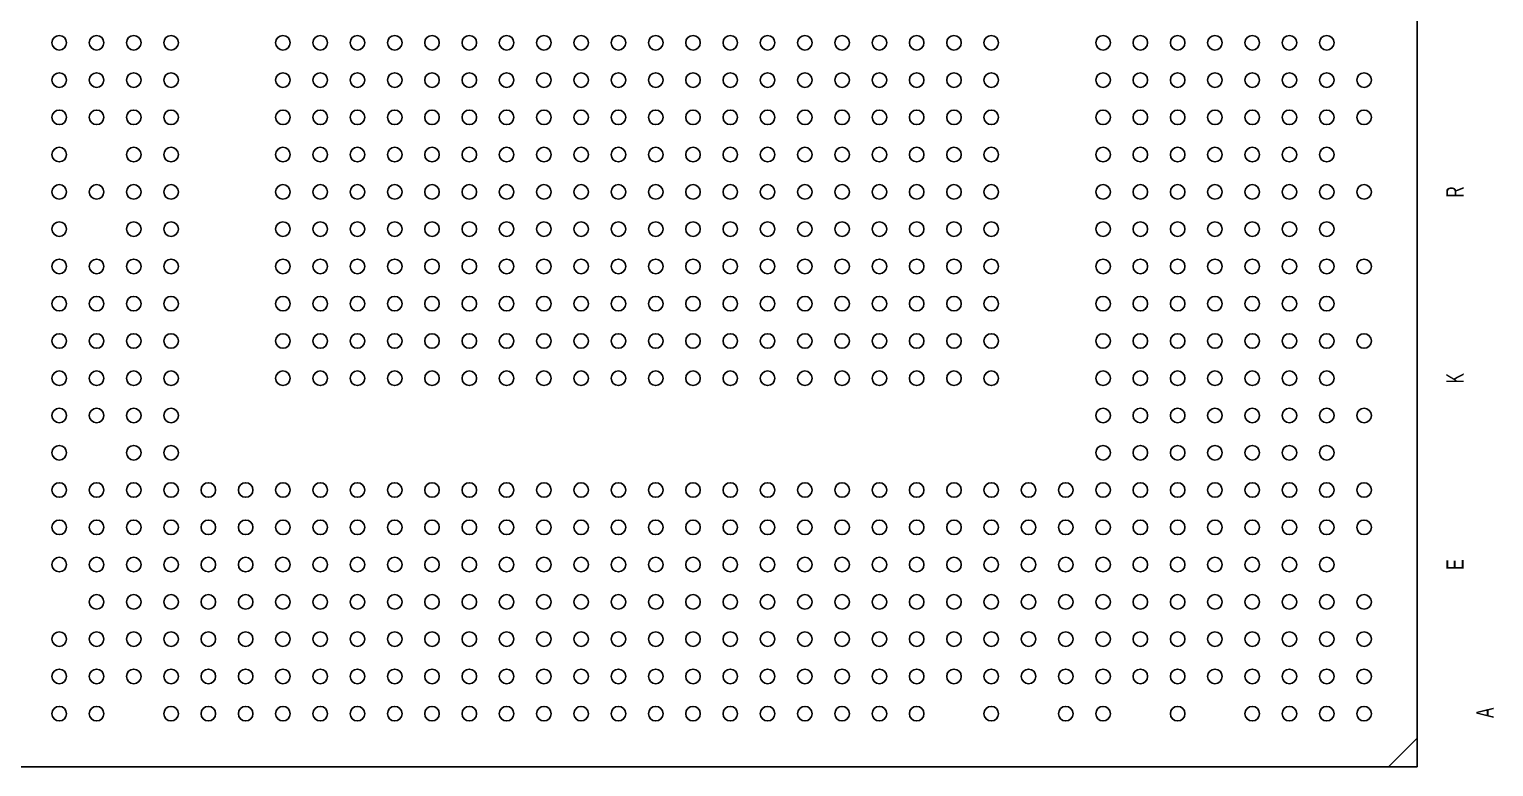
# Model space of a CAD drawing. Extents: x -30 to 128, y -44 to 82.
# Drawn here: x 36.98 to 62.52, y 24.06 to 36.92 of the extents above; entities that cross this region are included whole.
import ezdxf
from ezdxf.enums import TextEntityAlignment as Align

# ---------------------------------------------------------------- set-up
doc = ezdxf.new("R2010")
doc.units = 0
doc.layers.add('PG_SILKSCREEN_TOP', color=7, linetype='CONTINUOUS')
doc.layers.add('PIN_TOP', color=3, linetype='CONTINUOUS')

msp = doc.modelspace()

# ---------------------------------------------------------------- linework, layer by layer
at = {"layer": 'PG_SILKSCREEN_TOP'}
for points in [[(61.179964, 24.05634), (61.179964, 51.256184), (33.98012, 51.256184), (33.98012, 24.05634), (61.179964, 24.05634)], [(60.680092, 24.05634), (61.179964, 24.556212)]]:
    msp.add_lwpolyline(points, dxfattribs=at)
at = {"layer": 'PIN_TOP'}
for centre in [(37.505132, 36.681156), (38.155118, 36.681156), (38.805104, 36.681156), (39.45509, 36.681156), (41.405048, 36.681156), (42.055034, 36.681156), (42.70502, 36.681156), (43.355006, 36.681156), (44.004992, 36.681156), (44.654978, 36.681156), (45.304964, 36.681156), (45.95495, 36.681156), (46.604936, 36.681156), (47.254922, 36.681156), (47.905162, 36.681156), (48.555148, 36.681156), (49.205134, 36.681156), (49.85512, 36.681156), (50.505106, 36.681156), (51.155092, 36.681156), (51.805078, 36.681156), (52.455064, 36.681156), (53.10505, 36.681156), (53.755036, 36.681156), (55.704994, 36.681156), (56.35498, 36.681156), (57.004966, 36.681156), (57.654952, 36.681156), (58.304938, 36.681156), (58.954924, 36.681156), (59.605164, 36.681156), (37.505132, 36.03117), (38.155118, 36.03117), (38.805104, 36.03117), (39.45509, 36.03117), (41.405048, 36.03117), (42.055034, 36.03117), (42.70502, 36.03117), (43.355006, 36.03117), (44.004992, 36.03117), (44.654978, 36.03117), (45.304964, 36.03117), (45.95495, 36.03117), (46.604936, 36.03117), (47.254922, 36.03117), (47.905162, 36.03117), (48.555148, 36.03117), (49.205134, 36.03117), (49.85512, 36.03117), (50.505106, 36.03117), (51.155092, 36.03117), (51.805078, 36.03117), (52.455064, 36.03117), (53.10505, 36.03117), (53.755036, 36.03117), (55.704994, 36.03117), (56.35498, 36.03117), (57.004966, 36.03117), (57.654952, 36.03117), (58.304938, 36.03117), (58.954924, 36.03117), (59.605164, 36.03117), (60.25515, 36.03117), (37.505132, 35.381184), (38.155118, 35.381184), (38.805104, 35.381184), (39.45509, 35.381184), (41.405048, 35.381184), (42.055034, 35.381184), (42.70502, 35.381184), (43.355006, 35.381184), (44.004992, 35.381184), (44.654978, 35.381184), (45.304964, 35.381184), (45.95495, 35.381184), (46.604936, 35.381184), (47.254922, 35.381184), (47.905162, 35.381184), (48.555148, 35.381184), (49.205134, 35.381184), (49.85512, 35.381184), (50.505106, 35.381184), (51.155092, 35.381184), (51.805078, 35.381184), (52.455064, 35.381184), (53.10505, 35.381184), (53.755036, 35.381184), (55.704994, 35.381184), (56.35498, 35.381184), (57.004966, 35.381184), (57.654952, 35.381184), (58.304938, 35.381184), (58.954924, 35.381184), (59.605164, 35.381184), (60.25515, 35.381184), (37.505132, 34.731198), (38.805104, 34.731198), (39.45509, 34.731198), (41.405048, 34.731198), (42.055034, 34.731198), (42.70502, 34.731198), (43.355006, 34.731198), (44.004992, 34.731198), (44.654978, 34.731198), (45.304964, 34.731198), (45.95495, 34.731198), (46.604936, 34.731198), (47.254922, 34.731198), (47.905162, 34.731198), (48.555148, 34.731198), (49.205134, 34.731198), (49.85512, 34.731198), (50.505106, 34.731198), (51.155092, 34.731198), (51.805078, 34.731198), (52.455064, 34.731198), (53.10505, 34.731198), (53.755036, 34.731198), (55.704994, 34.731198), (56.35498, 34.731198), (57.004966, 34.731198), (57.654952, 34.731198), (58.304938, 34.731198), (58.954924, 34.731198), (59.605164, 34.731198), (37.505132, 34.081212), (38.155118, 34.081212), (38.805104, 34.081212), (39.45509, 34.081212), (41.405048, 34.081212), (42.055034, 34.081212), (42.70502, 34.081212), (43.355006, 34.081212), (44.004992, 34.081212), (44.654978, 34.081212), (45.304964, 34.081212), (45.95495, 34.081212), (46.604936, 34.081212), (47.254922, 34.081212), (47.905162, 34.081212), (48.555148, 34.081212), (49.205134, 34.081212), (49.85512, 34.081212), (50.505106, 34.081212), (51.155092, 34.081212), (51.805078, 34.081212), (52.455064, 34.081212), (53.10505, 34.081212), (53.755036, 34.081212), (55.704994, 34.081212), (56.35498, 34.081212), (57.004966, 34.081212), (57.654952, 34.081212), (58.304938, 34.081212), (58.954924, 34.081212), (59.605164, 34.081212), (60.25515, 34.081212), (37.505132, 33.431226), (38.805104, 33.431226), (39.45509, 33.431226), (41.405048, 33.431226), (42.055034, 33.431226), (42.70502, 33.431226), (43.355006, 33.431226), (44.004992, 33.431226), (44.654978, 33.431226), (45.304964, 33.431226), (45.95495, 33.431226), (46.604936, 33.431226), (47.254922, 33.431226), (47.905162, 33.431226), (48.555148, 33.431226), (49.205134, 33.431226), (49.85512, 33.431226), (50.505106, 33.431226), (51.155092, 33.431226), (51.805078, 33.431226), (52.455064, 33.431226), (53.10505, 33.431226), (53.755036, 33.431226), (55.704994, 33.431226), (56.35498, 33.431226), (57.004966, 33.431226), (57.654952, 33.431226), (58.304938, 33.431226), (58.954924, 33.431226), (59.605164, 33.431226), (37.505132, 32.78124), (38.155118, 32.78124), (38.805104, 32.78124), (39.45509, 32.78124), (41.405048, 32.78124), (42.055034, 32.78124), (42.70502, 32.78124), (43.355006, 32.78124), (44.004992, 32.78124), (44.654978, 32.78124), (45.304964, 32.78124), (45.95495, 32.78124), (46.604936, 32.78124), (47.254922, 32.78124), (47.905162, 32.78124), (48.555148, 32.78124), (49.205134, 32.78124), (49.85512, 32.78124), (50.505106, 32.78124), (51.155092, 32.78124), (51.805078, 32.78124), (52.455064, 32.78124), (53.10505, 32.78124), (53.755036, 32.78124), (55.704994, 32.78124), (56.35498, 32.78124), (57.004966, 32.78124), (57.654952, 32.78124), (58.304938, 32.78124), (58.954924, 32.78124), (59.605164, 32.78124), (60.25515, 32.78124), (37.505132, 32.131254), (38.155118, 32.131254), (38.805104, 32.131254), (39.45509, 32.131254), (41.405048, 32.131254), (42.055034, 32.131254), (42.70502, 32.131254), (43.355006, 32.131254), (44.004992, 32.131254), (44.654978, 32.131254), (45.304964, 32.131254), (45.95495, 32.131254), (46.604936, 32.131254), (47.254922, 32.131254), (47.905162, 32.131254), (48.555148, 32.131254), (49.205134, 32.131254), (49.85512, 32.131254), (50.505106, 32.131254), (51.155092, 32.131254), (51.805078, 32.131254), (52.455064, 32.131254), (53.10505, 32.131254), (53.755036, 32.131254), (55.704994, 32.131254), (56.35498, 32.131254), (57.004966, 32.131254), (57.654952, 32.131254), (58.304938, 32.131254), (58.954924, 32.131254), (59.605164, 32.131254), (37.505132, 31.481268), (38.155118, 31.481268), (38.805104, 31.481268), (39.45509, 31.481268), (41.405048, 31.481268), (42.055034, 31.481268), (42.70502, 31.481268), (43.355006, 31.481268), (44.004992, 31.481268), (44.654978, 31.481268), (45.304964, 31.481268), (45.95495, 31.481268), (46.604936, 31.481268), (47.254922, 31.481268), (47.905162, 31.481268), (48.555148, 31.481268), (49.205134, 31.481268), (49.85512, 31.481268), (50.505106, 31.481268), (51.155092, 31.481268), (51.805078, 31.481268), (52.455064, 31.481268), (53.10505, 31.481268), (53.755036, 31.481268), (55.704994, 31.481268), (56.35498, 31.481268), (57.004966, 31.481268), (57.654952, 31.481268), (58.304938, 31.481268), (58.954924, 31.481268), (59.605164, 31.481268), (60.25515, 31.481268), (37.505132, 30.831282), (38.155118, 30.831282), (38.805104, 30.831282), (39.45509, 30.831282), (41.405048, 30.831282), (42.055034, 30.831282), (42.70502, 30.831282), (43.355006, 30.831282), (44.004992, 30.831282), (44.654978, 30.831282), (45.304964, 30.831282), (45.95495, 30.831282), (46.604936, 30.831282), (47.254922, 30.831282), (47.905162, 30.831282), (48.555148, 30.831282), (49.205134, 30.831282), (49.85512, 30.831282), (50.505106, 30.831282), (51.155092, 30.831282), (51.805078, 30.831282), (52.455064, 30.831282), (53.10505, 30.831282), (53.755036, 30.831282), (55.704994, 30.831282), (56.35498, 30.831282), (57.004966, 30.831282), (57.654952, 30.831282), (58.304938, 30.831282), (58.954924, 30.831282), (59.605164, 30.831282), (37.505132, 30.181296), (38.155118, 30.181296), (38.805104, 30.181296), (39.45509, 30.181296), (55.704994, 30.181296), (56.35498, 30.181296), (57.004966, 30.181296), (57.654952, 30.181296), (58.304938, 30.181296), (58.954924, 30.181296), (59.605164, 30.181296), (60.25515, 30.181296), (37.505132, 29.53131), (38.805104, 29.53131), (39.45509, 29.53131), (55.704994, 29.53131), (56.35498, 29.53131), (57.004966, 29.53131), (57.654952, 29.53131), (58.304938, 29.53131), (58.954924, 29.53131), (59.605164, 29.53131), (37.505132, 28.881324), (38.155118, 28.881324), (38.805104, 28.881324), (39.45509, 28.881324), (40.105076, 28.881324), (40.755062, 28.881324), (41.405048, 28.881324), (42.055034, 28.881324), (42.70502, 28.881324), (43.355006, 28.881324), (44.004992, 28.881324), (44.654978, 28.881324), (45.304964, 28.881324), (45.95495, 28.881324), (46.604936, 28.881324), (47.254922, 28.881324), (47.905162, 28.881324), (48.555148, 28.881324), (49.205134, 28.881324), (49.85512, 28.881324), (50.505106, 28.881324), (51.155092, 28.881324), (51.805078, 28.881324), (52.455064, 28.881324), (53.10505, 28.881324), (53.755036, 28.881324), (54.405022, 28.881324), (55.055008, 28.881324), (55.704994, 28.881324), (56.35498, 28.881324), (57.004966, 28.881324), (57.654952, 28.881324), (58.304938, 28.881324), (58.954924, 28.881324), (59.605164, 28.881324), (60.25515, 28.881324), (37.505132, 28.231338), (38.155118, 28.231338), (38.805104, 28.231338), (39.45509, 28.231338), (40.105076, 28.231338), (40.755062, 28.231338), (41.405048, 28.231338), (42.055034, 28.231338), (42.70502, 28.231338), (43.355006, 28.231338), (44.004992, 28.231338), (44.654978, 28.231338), (45.304964, 28.231338), (45.95495, 28.231338), (46.604936, 28.231338), (47.254922, 28.231338), (47.905162, 28.231338), (48.555148, 28.231338), (49.205134, 28.231338), (49.85512, 28.231338), (50.505106, 28.231338), (51.155092, 28.231338), (51.805078, 28.231338), (52.455064, 28.231338), (53.10505, 28.231338), (53.755036, 28.231338), (54.405022, 28.231338), (55.055008, 28.231338), (55.704994, 28.231338), (56.35498, 28.231338), (57.004966, 28.231338), (57.654952, 28.231338), (58.304938, 28.231338), (58.954924, 28.231338), (59.605164, 28.231338), (60.25515, 28.231338), (37.505132, 27.581352), (38.155118, 27.581352), (38.805104, 27.581352), (39.45509, 27.581352), (40.105076, 27.581352), (40.755062, 27.581352), (41.405048, 27.581352), (42.055034, 27.581352), (42.70502, 27.581352), (43.355006, 27.581352), (44.004992, 27.581352), (44.654978, 27.581352), (45.304964, 27.581352), (45.95495, 27.581352), (46.604936, 27.581352), (47.254922, 27.581352), (47.905162, 27.581352), (48.555148, 27.581352), (49.205134, 27.581352), (49.85512, 27.581352), (50.505106, 27.581352), (51.155092, 27.581352), (51.805078, 27.581352), (52.455064, 27.581352), (53.10505, 27.581352), (53.755036, 27.581352), (54.405022, 27.581352), (55.055008, 27.581352), (55.704994, 27.581352), (56.35498, 27.581352), (57.004966, 27.581352), (57.654952, 27.581352), (58.304938, 27.581352), (58.954924, 27.581352), (59.605164, 27.581352), (38.155118, 26.931366), (38.805104, 26.931366), (39.45509, 26.931366), (40.105076, 26.931366), (40.755062, 26.931366), (41.405048, 26.931366), (42.055034, 26.931366), (42.70502, 26.931366), (43.355006, 26.931366), (44.004992, 26.931366), (44.654978, 26.931366), (45.304964, 26.931366), (45.95495, 26.931366), (46.604936, 26.931366), (47.254922, 26.931366), (47.905162, 26.931366), (48.555148, 26.931366), (49.205134, 26.931366), (49.85512, 26.931366), (50.505106, 26.931366), (51.155092, 26.931366), (51.805078, 26.931366), (52.455064, 26.931366), (53.10505, 26.931366), (53.755036, 26.931366), (54.405022, 26.931366), (55.055008, 26.931366), (55.704994, 26.931366), (56.35498, 26.931366), (57.004966, 26.931366), (57.654952, 26.931366), (58.304938, 26.931366), (58.954924, 26.931366), (59.605164, 26.931366), (60.25515, 26.931366), (37.505132, 26.28138), (38.155118, 26.28138), (38.805104, 26.28138), (39.45509, 26.28138), (40.105076, 26.28138), (40.755062, 26.28138), (41.405048, 26.28138), (42.055034, 26.28138), (42.70502, 26.28138), (43.355006, 26.28138), (44.004992, 26.28138), (44.654978, 26.28138), (45.304964, 26.28138), (45.95495, 26.28138), (46.604936, 26.28138), (47.254922, 26.28138), (47.905162, 26.28138), (48.555148, 26.28138), (49.205134, 26.28138), (49.85512, 26.28138), (50.505106, 26.28138), (51.155092, 26.28138), (51.805078, 26.28138), (52.455064, 26.28138), (53.10505, 26.28138), (53.755036, 26.28138), (54.405022, 26.28138), (55.055008, 26.28138), (55.704994, 26.28138), (56.35498, 26.28138), (57.004966, 26.28138), (57.654952, 26.28138), (58.304938, 26.28138), (58.954924, 26.28138), (59.605164, 26.28138), (60.25515, 26.28138), (37.505132, 25.63114), (38.155118, 25.63114), (38.805104, 25.63114), (39.45509, 25.63114), (40.105076, 25.63114), (40.755062, 25.63114), (41.405048, 25.63114), (42.055034, 25.63114), (42.70502, 25.63114), (43.355006, 25.63114), (44.004992, 25.63114), (44.654978, 25.63114), (45.304964, 25.63114), (45.95495, 25.63114), (46.604936, 25.63114), (47.254922, 25.63114), (47.905162, 25.63114), (48.555148, 25.63114), (49.205134, 25.63114), (49.85512, 25.63114), (50.505106, 25.63114), (51.155092, 25.63114), (51.805078, 25.63114), (52.455064, 25.63114), (53.10505, 25.63114), (53.755036, 25.63114), (54.405022, 25.63114), (55.055008, 25.63114), (55.704994, 25.63114), (56.35498, 25.63114), (57.004966, 25.63114), (57.654952, 25.63114), (58.304938, 25.63114), (58.954924, 25.63114), (59.605164, 25.63114), (60.25515, 25.63114), (37.505132, 24.981154), (38.155118, 24.981154), (39.45509, 24.981154), (40.105076, 24.981154), (40.755062, 24.981154), (41.405048, 24.981154), (42.055034, 24.981154), (42.70502, 24.981154), (43.355006, 24.981154), (44.004992, 24.981154), (44.654978, 24.981154), (45.304964, 24.981154), (45.95495, 24.981154), (46.604936, 24.981154), (47.254922, 24.981154), (47.905162, 24.981154), (48.555148, 24.981154), (49.205134, 24.981154), (49.85512, 24.981154), (50.505106, 24.981154), (51.155092, 24.981154), (51.805078, 24.981154), (52.455064, 24.981154), (53.755036, 24.981154), (55.055008, 24.981154), (55.704994, 24.981154), (57.004966, 24.981154), (58.304938, 24.981154), (58.954924, 24.981154), (59.605164, 24.981154), (60.25515, 24.981154)]:
    msp.add_circle(centre, 0.127, dxfattribs=at)

# ---------------------------------------------------------------- texts
at = {"layer": 'PG_SILKSCREEN_TOP', "width": 0.666667}
for s, p in [('R', (61.992764, 34.081212)), ('K', (61.992764, 30.831282)), ('E', (61.992764, 27.581352)), ('A', (62.51575, 24.996648))]:
    msp.add_text(s, height=0.3048, rotation=90, dxfattribs=at).set_placement(p, align=Align.CENTER)

doc.saveas('drawing.dxf')
